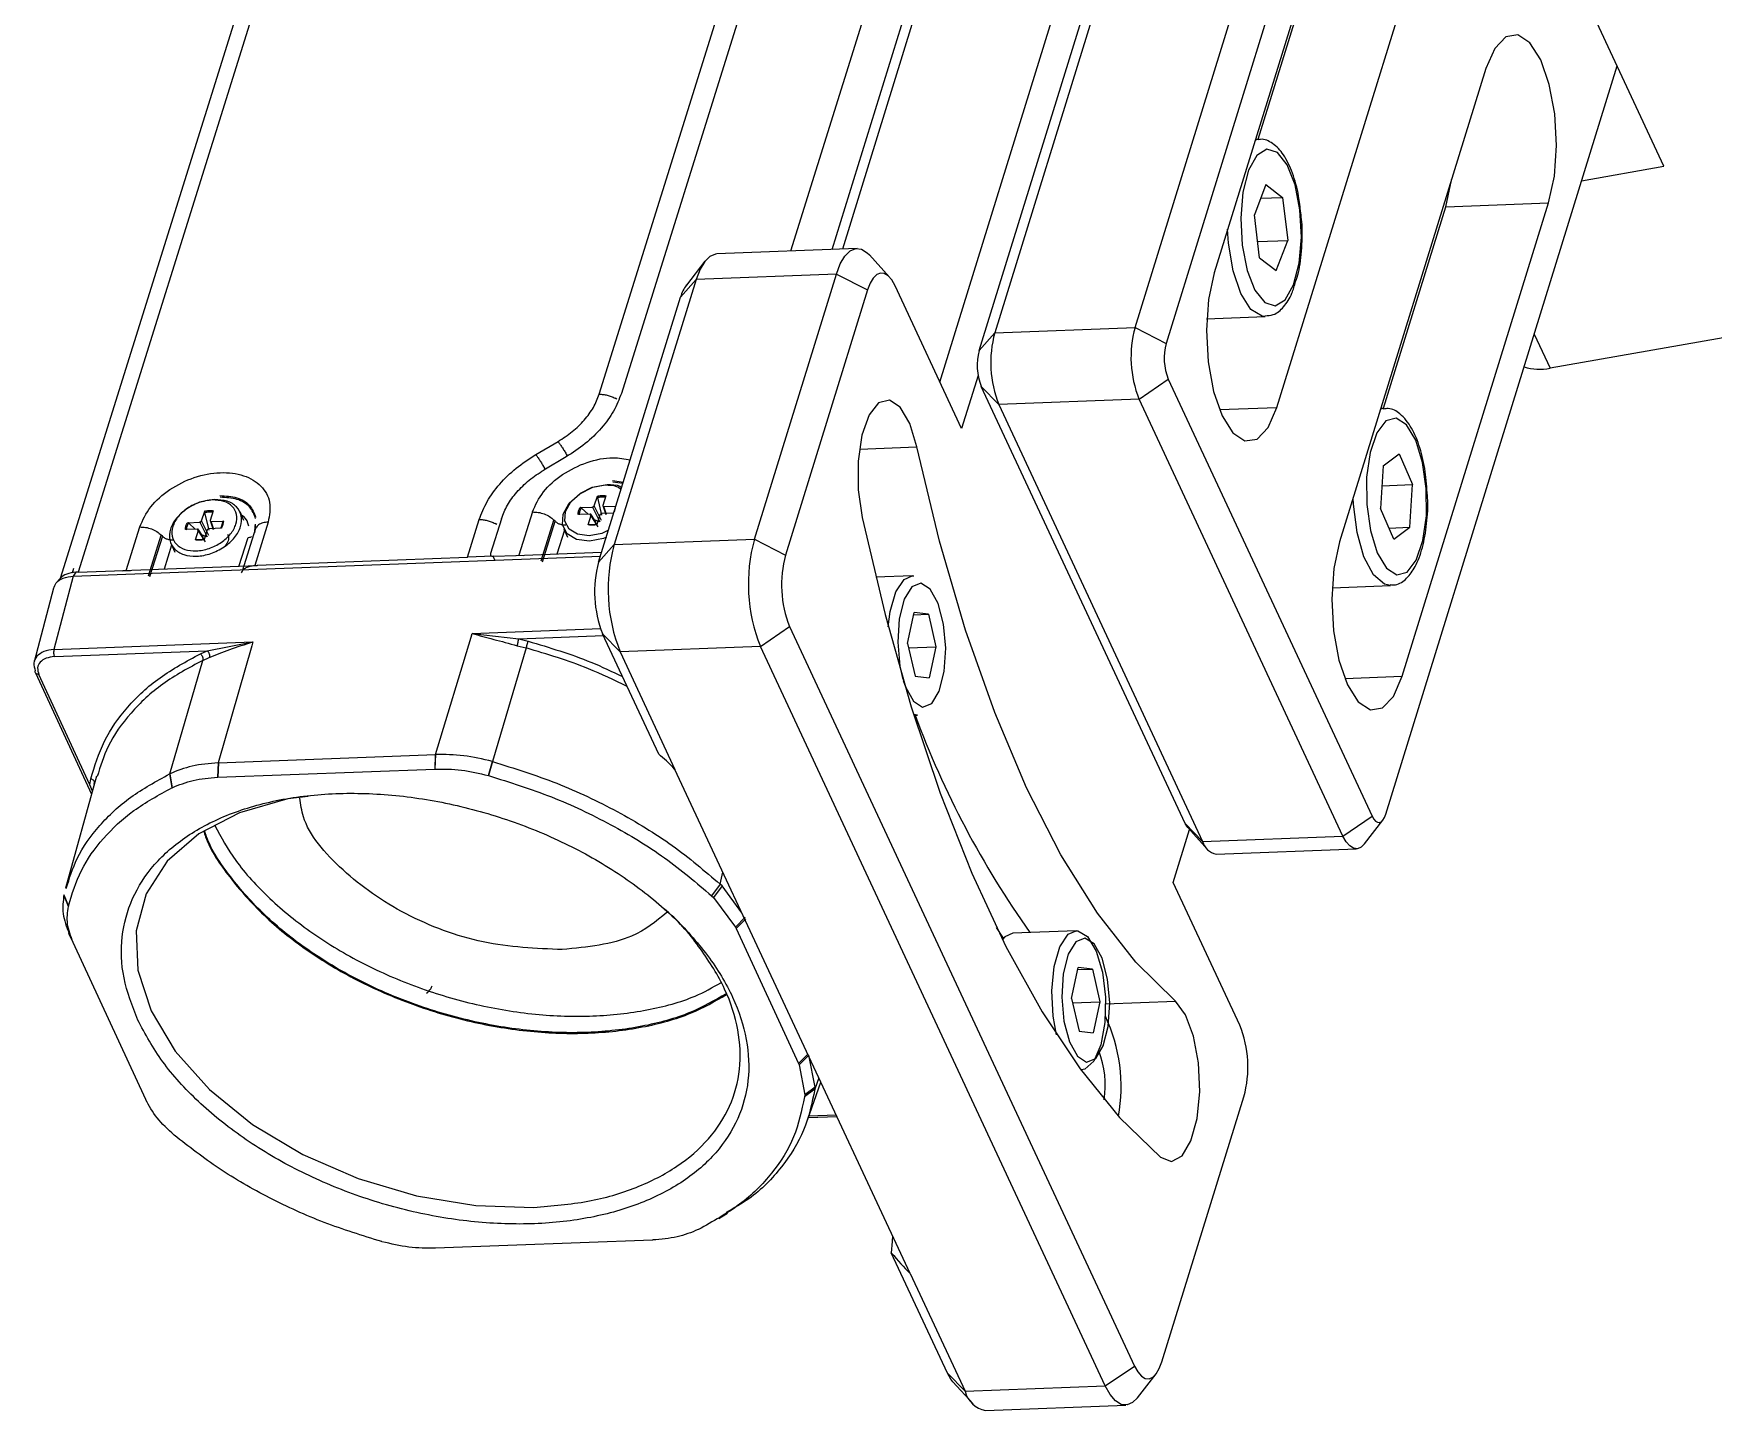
# Model space of a CAD drawing. Header units: millimetres. Extents: x 0 to 420, y 0 to 297.
# Drawn here: x 227.1 to 293.4, y 107.8 to 162.1 of the extents above; entities that cross this region are included whole.
import ezdxf

# ---------------------------------------------------------------- set-up
doc = ezdxf.new("R2010")
doc.units = ezdxf.units.MM

msp = doc.modelspace()

# ---------------------------------------------------------------- linework, layer by layer
at = {"color": 7, "linetype": 'Continuous', "lineweight": 25}
for p, q in [((264.454, 149.618), (272.747, 176.439)), ((280.032, 176.415), (271.834, 149.901)), ((291.475, 156.892), (282.195, 176.796)), ((266.006, 176.104), (259.055, 153.625)), ((262.902, 148.378), (271.54, 176.315)), ((272.991, 175.944), (265.067, 150.317)), ((270.602, 150.529), (278.524, 176.149)), ((258.653, 153.609), (265.392, 175.405)), ((263.108, 173.053), (257.011, 153.547)), ((238.663, 172.118), (228.897, 140.872)), ((237.888, 171.675), (228.181, 140.62)), ((279.501, 171.368), (273.724, 152.684)), ((249.457, 147.893), (255.103, 165.957)), ((255.979, 165.99), (250.333, 147.927)), ((275.459, 157.957), (277.917, 165.906)), ((276.198, 147.376), (281.976, 166.061)), ((284.45, 160.753), (278.673, 142.069)), ((280.496, 131.323), (289.627, 160.856)), ((275.468, 157.957), (275.353, 157.953)), ((337.265, 157.786), (286.978, 148.919)), ((288.224, 156.319), (291.475, 156.892)), ((275.763, 156.171), (275.312, 154.981)), ((275.763, 156.171), (276.422, 155.664)), ((275.558, 155.631), (276.422, 155.664)), ((276.422, 155.664), (276.629, 153.966)), ((280.409, 147.341), (282.866, 155.29)), ((281.148, 136.761), (286.925, 155.445)), ((282.866, 155.29), (286.925, 155.445)), ((275.519, 153.284), (275.312, 154.981)), ((275.441, 153.921), (276.629, 153.966)), ((276.177, 152.776), (276.629, 153.966)), ((253.627, 153.144), (252.899, 152.207)), ((259.631, 153.647), (254.096, 153.435)), ((260.919, 152.513), (260.121, 153.393)), ((275.519, 153.284), (276.177, 152.776)), ((258.818, 152.639), (253.283, 152.428)), ((255.582, 142.176), (258.818, 152.639)), ((258.818, 152.639), (260.049, 152.011)), ((253.283, 152.428), (250.048, 141.965)), ((252.67, 151.729), (253.283, 152.428)), ((260.049, 152.011), (256.814, 141.548)), ((263.76, 146.54), (261.13, 152.179)), ((249.435, 141.266), (252.67, 151.729)), ((265.067, 150.317), (270.602, 150.529)), ((270.602, 150.529), (271.834, 149.901)), ((273.429, 150.874), (275.735, 150.962)), ((264.454, 149.618), (265.067, 150.317)), ((286.352, 150.263), (286.978, 148.919)), ((264.409, 148.639), (263.76, 146.54)), ((270.759, 147.707), (271.912, 148.49)), ((271.912, 148.49), (279.955, 131.24)), ((264.533, 148.207), (265.224, 147.495)), ((272.576, 130.957), (264.533, 148.207)), ((250.149, 147.703), (250.083, 147.74)), ((270.759, 147.707), (265.224, 147.495)), ((265.224, 147.495), (273.267, 130.245)), ((278.802, 130.457), (270.759, 147.707)), ((273.93, 147.29), (276.198, 147.376)), ((280.298, 147.323), (280.403, 147.341)), ((280.417, 147.342), (280.302, 147.337)), ((246.955, 145.511), (247.832, 146.029)), ((248.15, 145.422), (247.272, 144.904)), ((248.158, 145.531), (248.198, 145.463)), ((259.726, 145.731), (261.998, 145.818)), ((280.4, 145.074), (281.03, 145.547)), ((281.03, 145.547), (281.55, 144.332)), ((247.32, 144.945), (247.281, 145.013)), ((280.4, 145.074), (280.29, 143.384)), ((249.256, 143.489), (249.385, 143.877)), ((249.716, 143.889), (249.603, 143.502)), ((249.983, 144.485), (250.413, 144.429)), ((250.395, 144.371), (249.998, 144.422)), ((280.348, 144.286), (281.55, 144.332)), ((281.44, 142.643), (281.55, 144.332)), ((233.759, 142.897), (233.888, 143.284)), ((233.887, 143.231), (234.055, 142.534)), ((234.219, 143.297), (234.106, 142.91)), ((235.437, 142.915), (235.283, 143.248)), ((246.82, 143.248), (246.285, 141.537)), ((248.706, 143.418), (249.188, 143.443)), ((249.016, 143.161), (248.756, 143.4)), ((249.188, 143.443), (249.478, 142.86)), ((249.546, 142.906), (249.256, 143.489)), ((249.384, 143.824), (249.552, 143.126)), ((250.038, 143.206), (249.556, 143.181)), ((249.603, 143.502), (249.715, 143.145)), ((249.644, 143.461), (250.122, 143.472)), ((249.744, 143.142), (249.644, 143.461)), ((280.81, 142.169), (280.29, 143.384)), ((230.788, 140.944), (231.323, 142.656)), ((233.603, 142.571), (233.126, 142.559)), ((233.209, 142.825), (233.691, 142.851)), ((233.519, 142.568), (233.259, 142.808)), ((233.531, 142.142), (233.644, 142.529)), ((233.92, 142.072), (233.603, 142.571)), ((233.644, 142.529), (233.826, 142.242)), ((233.691, 142.851), (233.981, 142.267)), ((234.049, 142.313), (233.759, 142.897)), ((233.991, 142.542), (233.862, 142.155)), ((234.541, 142.613), (234.059, 142.588)), ((234.106, 142.91), (234.218, 142.553)), ((234.147, 142.868), (234.625, 142.88)), ((234.247, 142.55), (234.147, 142.868)), ((234.591, 142.859), (234.551, 142.688)), ((235.879, 142.555), (235.377, 140.949)), ((236.396, 142.85), (235.861, 141.138)), ((235.863, 142.43), (235.882, 142.717)), ((235.885, 142.768), (235.865, 142.475)), ((244.256, 141.459), (244.721, 142.947)), ((245.597, 142.981), (245.167, 141.604)), ((245.413, 142.757), (245.347, 142.794)), ((247.171, 141.32), (247.673, 142.926)), ((247.214, 141.277), (247.716, 142.883)), ((247.716, 142.883), (247.673, 142.926)), ((248.082, 142.528), (247.785, 141.578)), ((248.057, 142.583), (248.211, 142.249)), ((249.1, 143.163), (248.623, 143.152)), ((249.028, 142.735), (249.141, 143.121)), ((249.417, 142.665), (249.1, 143.163)), ((249.141, 143.121), (249.323, 142.835)), ((249.478, 142.86), (249.264, 142.932)), ((249.488, 143.135), (249.359, 142.747)), ((280.621, 142.612), (281.44, 142.643)), ((280.81, 142.169), (281.44, 142.643)), ((231.674, 140.728), (232.176, 142.334)), ((232.219, 142.29), (231.717, 140.684)), ((232.219, 142.29), (232.176, 142.334)), ((232.585, 141.935), (232.288, 140.985)), ((232.56, 141.99), (232.714, 141.657)), ((233.981, 142.267), (233.767, 142.34)), ((235.24, 141.098), (235.598, 142.242)), ((249.435, 141.266), (250.048, 141.965)), ((250.048, 141.965), (255.582, 142.176)), ((255.582, 142.176), (256.814, 141.548)), ((228.704, 140.712), (249.509, 141.507)), ((235.97, 141.142), (244.256, 141.459)), ((245.27, 141.498), (244.256, 141.459)), ((245.27, 141.498), (246.176, 141.533)), ((245.34, 141.348), (245.27, 141.498)), ((249.552, 141.645), (246.161, 141.516)), ((246.161, 141.516), (246.176, 141.533)), ((246.176, 141.533), (246.285, 141.537)), ((246.285, 141.537), (246.46, 141.527)), ((228.704, 140.712), (227.942, 137.817)), ((228.187, 140.627), (228.03, 140.448)), ((228.67, 140.842), (228.728, 141.03)), ((228.805, 140.868), (228.704, 140.712)), ((228.897, 140.872), (228.805, 140.868)), ((228.897, 140.872), (230.679, 140.94)), ((235.964, 141.126), (230.664, 140.923)), ((230.664, 140.923), (230.679, 140.94)), ((230.679, 140.94), (230.788, 140.944)), ((230.788, 140.944), (230.963, 140.935)), ((235.861, 141.138), (235.97, 141.142)), ((235.97, 141.142), (235.964, 141.126)), ((261.803, 140.727), (260.368, 140.672)), ((261.803, 140.727), (261.868, 140.725)), ((227.92, 140.238), (227.154, 137.331)), ((278.379, 140.259), (280.685, 140.347)), ((261.623, 138.058), (261.885, 139.282)), ((261.866, 139.192), (262.447, 139.214)), ((262.447, 139.214), (261.885, 139.282)), ((262.447, 139.214), (262.746, 137.922)), ((244.444, 138.448), (249.527, 138.643)), ((255.817, 137.944), (256.971, 138.726)), ((256.971, 138.726), (270.582, 109.534)), ((227.942, 137.817), (235.792, 138.117)), ((233.989, 137.77), (235.792, 138.117)), ((235.75, 137.969), (234.421, 133.347)), ((235.792, 138.117), (235.75, 137.969)), ((243.002, 133.675), (244.399, 138.3)), ((244.399, 138.3), (244.444, 138.448)), ((244.67, 138.429), (244.444, 138.448)), ((244.444, 138.448), (246.28, 138.24)), ((246.222, 137.969), (246.576, 137.879)), ((246.28, 138.24), (249.627, 138.368)), ((246.28, 138.24), (246.648, 138.147)), ((249.591, 138.444), (250.282, 137.732)), ((251.81, 133.686), (249.591, 138.444)), ((255.817, 137.944), (250.282, 137.732)), ((269.429, 108.751), (255.817, 137.944)), ((261.623, 138.058), (261.922, 136.766)), ((261.664, 137.881), (262.746, 137.922)), ((262.746, 137.922), (262.484, 136.698)), ((227.958, 137.539), (233.989, 137.77)), ((232.513, 132.912), (233.81, 137.391)), ((233.718, 137.652), (233.989, 137.77)), ((233.81, 137.391), (234.071, 137.504)), ((246.576, 137.879), (245.24, 133.398)), ((250.282, 137.732), (252.448, 133.088)), ((227.209, 136.901), (229.424, 132.106)), ((229.359, 132.475), (227.344, 136.836)), ((261.922, 136.766), (262.484, 136.698)), ((278.879, 136.674), (281.148, 136.761)), ((262.013, 135.231), (261.862, 135.253)), ((261.87, 135.226), (262.013, 135.231)), ((234.421, 133.347), (234.399, 132.774)), ((234.429, 133.347), (234.406, 132.775)), ((234.421, 133.347), (234.429, 133.347)), ((234.429, 133.347), (242.994, 133.675)), ((242.994, 133.675), (242.971, 133.102)), ((242.978, 133.102), (243.002, 133.675)), ((242.994, 133.675), (243.002, 133.675)), ((245.082, 132.842), (245.24, 133.398)), ((245.251, 133.395), (245.093, 132.839)), ((245.24, 133.398), (245.251, 133.395)), ((229.619, 132.813), (228.4, 128.397)), ((229.359, 132.475), (229.397, 132.712)), ((232.504, 132.908), (232.513, 132.912)), ((232.504, 132.908), (232.596, 132.361)), ((232.513, 132.912), (232.604, 132.365)), ((234.399, 132.774), (234.406, 132.775)), ((234.406, 132.775), (242.971, 133.102)), ((242.971, 133.102), (242.978, 133.102)), ((245.082, 132.842), (245.093, 132.839)), ((261.728, 113.184), (252.448, 133.088)), ((229.457, 132.227), (229.359, 132.475)), ((229.53, 132.489), (229.545, 132.576)), ((232.596, 132.361), (232.604, 132.365)), ((272.112, 128.626), (272.756, 130.708)), ((272.576, 130.957), (273.267, 130.245)), ((272.682, 130.79), (273.479, 129.911)), ((278.802, 130.457), (279.955, 131.24)), ((279.654, 130.147), (280.381, 131.085)), ((273.267, 130.245), (278.802, 130.457)), ((273.806, 129.741), (279.34, 129.953)), ((254.228, 128.558), (254.342, 129.026)), ((274.742, 122.986), (272.112, 128.626)), ((228.334, 128.133), (228.335, 128.14)), ((228.508, 127.681), (228.334, 128.133)), ((228.335, 128.14), (228.509, 127.687)), ((254.228, 128.558), (253.893, 128.097)), ((253.893, 128.097), (253.968, 128.027)), ((254.304, 128.486), (253.968, 128.027)), ((253.968, 128.027), (254.836, 126.863)), ((254.304, 128.486), (254.228, 128.558)), ((255.091, 127.42), (254.304, 128.486)), ((228.508, 127.681), (228.509, 127.687)), ((228.696, 126.253), (228.534, 126.615)), ((255.217, 127.248), (254.836, 126.863)), ((254.836, 126.863), (254.862, 126.808)), ((255.244, 127.19), (254.862, 126.808)), ((254.862, 126.808), (257.323, 121.48)), ((265.411, 126.424), (265.132, 126.852)), ((268.275, 126.718), (265.785, 126.623)), ((228.698, 126.248), (228.696, 126.253)), ((231.56, 120.054), (228.698, 126.248)), ((268.096, 124.049), (268.358, 125.272)), ((268.339, 125.182), (268.919, 125.205)), ((268.919, 125.205), (268.358, 125.272)), ((268.919, 125.205), (269.219, 123.913)), ((268.096, 124.049), (268.395, 122.757)), ((268.137, 123.872), (269.219, 123.913)), ((269.219, 123.913), (268.956, 122.689)), ((269.442, 123.832), (272.2, 123.937)), ((268.395, 122.757), (268.956, 122.689)), ((257.706, 121.862), (257.323, 121.48)), ((257.323, 121.48), (257.348, 121.425)), ((257.733, 121.804), (257.348, 121.425)), ((257.348, 121.425), (257.567, 120.236)), ((257.976, 120.54), (257.733, 121.804)), ((257.678, 119.246), (258.203, 120.745)), ((258.128, 120.906), (257.967, 120.465)), ((268.485, 121.222), (268.462, 121.222)), ((268.463, 121.221), (268.485, 121.222)), ((231.563, 120.049), (231.56, 120.054)), ((257.967, 120.465), (257.559, 120.163)), ((257.567, 120.236), (257.559, 120.163)), ((257.976, 120.54), (257.567, 120.236)), ((257.967, 120.465), (257.976, 120.54)), ((271.663, 109.702), (274.898, 120.165)), ((257.712, 119.343), (258.837, 119.386)), ((258.812, 119.438), (257.731, 119.396)), ((232.685, 118.65), (232.677, 118.657)), ((254.175, 115.359), (254.515, 115.565)), ((253.37, 114.924), (253.363, 114.92)), ((240.885, 114.443), (240.874, 114.446)), ((242.996, 114.183), (242.989, 114.183)), ((251.561, 114.51), (242.996, 114.183)), ((251.568, 114.511), (251.561, 114.51)), ((263.203, 109.252), (260.984, 114.01)), ((261.728, 113.184), (263.894, 108.539)), ((269.429, 108.751), (270.582, 109.534)), ((263.894, 108.539), (263.203, 109.252)), ((263.414, 108.917), (264.211, 108.038)), ((263.894, 108.539), (269.429, 108.751)), ((270.706, 108.286), (271.434, 109.224)), ((264.702, 107.784), (270.236, 107.995))]:
    msp.add_line(p, q, dxfattribs=at)
at = {"color": 7, "linetype": 'Continuous', "lineweight": 25, "flags": 128}
for points in [[(286.925, 155.445), (287.15, 156.499), (287.232, 157.709), (287.163, 158.958), (286.949, 160.122), (286.612, 161.089), (286.184, 161.762), (285.708, 162.078), (285.23, 162.003), (284.797, 161.547), (284.45, 160.753)], [(275.348, 157.939), (275.366, 157.943), (275.463, 157.957)], [(275.082, 156.737), (274.861, 155.877), (274.774, 154.848), (274.831, 153.774), (275.026, 152.784), (275.334, 151.997), (275.719, 151.51), (276.135, 151.38), (276.53, 151.623), (276.858, 152.21), (277.079, 153.07), (277.166, 154.1), (277.109, 155.174), (276.915, 156.164), (276.606, 156.95), (276.221, 157.437), (275.806, 157.567), (275.41, 157.324), (275.082, 156.737)], [(282.866, 155.29), (283.091, 156.344), (283.095, 156.369)], [(275.736, 150.962), (275.614, 150.972), (275.174, 151.246), (274.781, 151.868), (274.477, 152.772), (274.294, 153.858), (274.256, 154.408)], [(254.096, 153.435), (254.045, 153.43), (253.824, 153.338), (253.619, 153.134), (253.436, 152.827), (253.283, 152.428)], [(258.818, 152.639), (258.971, 153.039), (259.153, 153.346), (259.359, 153.55), (259.58, 153.642), (259.806, 153.619), (260.031, 153.482), (260.121, 153.393)], [(261.13, 152.179), (261.001, 152.409), (260.858, 152.573), (260.709, 152.664), (260.557, 152.68), (260.41, 152.618), (260.273, 152.482), (260.151, 152.277), (260.049, 152.011)], [(273.724, 152.684), (273.499, 151.63), (273.417, 150.42), (273.486, 149.172), (273.7, 148.007), (274.037, 147.041), (274.464, 146.367), (274.941, 146.052), (275.419, 146.126), (275.852, 146.582), (276.198, 147.376)], [(261.998, 145.818), (261.717, 146.738), (261.339, 147.379), (260.909, 147.664), (260.48, 147.559), (260.104, 147.076), (259.825, 146.273), (259.677, 145.248), (259.679, 144.123), (259.829, 143.036)], [(279.739, 144.619), (279.743, 143.546), (279.89, 142.511), (280.16, 141.638), (280.523, 141.033), (280.933, 140.769), (281.341, 140.877), (281.699, 141.345), (281.963, 142.116), (282.101, 143.097), (282.096, 144.17), (281.95, 145.206), (281.679, 146.079), (281.317, 146.684), (280.907, 146.948), (280.498, 146.84), (280.141, 146.372), (279.877, 145.601), (279.739, 144.619)], [(272.2, 123.937), (270.634, 125.483), (269.122, 127.417), (267.68, 129.718), (266.323, 132.365), (265.064, 135.329), (263.916, 138.582), (262.891, 142.09), (261.998, 145.818)], [(249.741, 142.258), (249.625, 142.201), (249.069, 142.096), (248.566, 142.16), (248.193, 142.385), (248.006, 142.736), (248.035, 143.159), (248.273, 143.59), (248.687, 143.964), (249.211, 144.223), (249.767, 144.328), (249.767, 144.328)], [(249.827, 142.535), (249.559, 142.402), (249.058, 142.307), (248.605, 142.366), (248.269, 142.568), (248.101, 142.883), (248.127, 143.264), (248.342, 143.652), (248.714, 143.989), (249.186, 144.222), (249.686, 144.316), (249.686, 144.316)], [(280.677, 140.347), (280.441, 140.394), (280.01, 140.768), (279.637, 141.476), (279.363, 142.44), (279.218, 143.556), (279.206, 143.792)], [(259.829, 143.036), (260.737, 139.199), (261.767, 135.559), (262.911, 132.145), (264.16, 128.984), (265.504, 126.102), (266.932, 123.521), (268.433, 121.262), (269.995, 119.342), (271.605, 117.779)], [(278.673, 142.069), (278.448, 141.015), (278.366, 139.805), (278.435, 138.556), (278.649, 137.392), (278.986, 136.425), (279.414, 135.752), (279.89, 135.436), (280.368, 135.511), (280.802, 135.967), (281.148, 136.761)], [(260.864, 138.713), (260.94, 139.318), (261.163, 140.094), (261.487, 140.585), (261.803, 140.727)], [(262.149, 140.436), (261.79, 140.293), (261.491, 139.8), (261.297, 139.031), (261.239, 138.104), (261.325, 137.159), (261.442, 136.64)], [(261.455, 136.595), (261.541, 136.341), (261.856, 135.774), (262.22, 135.544), (262.579, 135.686), (262.878, 136.18), (263.072, 136.948), (263.13, 137.876), (263.044, 138.82), (262.828, 139.639), (262.513, 140.206), (262.149, 140.436), (262.149, 140.436)], [(237.978, 132.016), (237.173, 131.925), (235.266, 131.378), (233.659, 130.547), (232.414, 129.463), (231.58, 128.17), (231.188, 126.715), (231.253, 125.155), (231.773, 123.55), (232.728, 121.961), (234.082, 120.451), (235.781, 119.076), (237.761, 117.89), (239.947, 116.937), (242.252, 116.256), (244.591, 115.871), (246.871, 115.799), (246.871, 115.799)], [(279.955, 131.24), (280.02, 131.124), (280.091, 131.043), (280.166, 130.997), (280.242, 130.989), (280.315, 131.02), (280.384, 131.088), (280.445, 131.19), (280.496, 131.323)], [(272.682, 130.79), (272.641, 130.842), (272.576, 130.957)], [(279.654, 130.147), (279.522, 130.018), (279.375, 129.956), (279.223, 129.972), (279.074, 130.063), (278.931, 130.227), (278.802, 130.457)], [(265.785, 126.623), (265.469, 126.481), (265.367, 126.373)], [(267.507, 122.605), (267.371, 123.342), (267.32, 124.351), (267.413, 125.309), (267.636, 126.085), (267.96, 126.576), (268.275, 126.718)], [(268.275, 126.718), (268.34, 126.715), (268.726, 126.484), (269.066, 125.913), (269.312, 125.079), (269.433, 124.096), (269.412, 123.096), (269.251, 122.213), (268.973, 121.569), (268.615, 121.248), (268.485, 121.222)], [(268.621, 126.427), (268.262, 126.284), (267.963, 125.791), (267.77, 125.022), (267.712, 124.095), (267.797, 123.15), (268.014, 122.332), (268.328, 121.765), (268.693, 121.535), (269.052, 121.677), (269.351, 122.171), (269.544, 122.939), (269.602, 123.867), (269.517, 124.811), (269.3, 125.629), (268.986, 126.197), (268.621, 126.427)], [(271.605, 117.779), (272.04, 117.611), (272.459, 117.835), (272.81, 118.423), (273.052, 119.305), (273.155, 120.375), (273.108, 121.503), (272.915, 122.552), (272.6, 123.398), (272.2, 123.937)], [(261.033, 114.674), (261.024, 114.449), (260.984, 114.01)], [(270.582, 109.534), (270.712, 109.304), (270.854, 109.14), (271.004, 109.048), (271.155, 109.033), (271.302, 109.095), (271.439, 109.231), (271.561, 109.435), (271.663, 109.702)], [(263.414, 108.917), (263.332, 109.021), (263.203, 109.252)], [(270.706, 108.286), (270.508, 108.093), (270.288, 108), (270.061, 108.023), (269.837, 108.16), (269.623, 108.406), (269.429, 108.751)]]:
    msp.add_lwpolyline(points, dxfattribs=at)
at = {"color": 7, "linetype": 'Continuous', "lineweight": 25}
for centre, radius, start, end in [((254.019, 151.376), 1.395, 143.42623, 165.32825), ((274.876, 149.351), 4.434, 164.59115, 201.75933), ((269.342, 149.139), 4.434, 164.59115, 201.75933), ((273.971, 149.311), 2.217, 164.59115, 201.75933), ((266.592, 149.029), 2.217, 164.59115, 201.75933), ((286.577, 150.942), 2.063, 252.41379, 281.21505), ((256.459, 140.197), 6.651, 164.59115, 201.75933), ((261.994, 140.409), 6.651, 164.59115, 201.75933), ((253.709, 140.088), 4.434, 164.59115, 201.75933), ((261.088, 140.37), 4.434, 164.59115, 201.75933), ((296.864, 148.206), 37.276, 200.37447, 215.33156), ((273.932, 130.416), 0.686, 194.39774, 259.42641), ((263.532, 120.558), 6.522, 349.71542, 25.24363), ((270.624, 121.343), 4.434, 344.59115, 21.75933), ((265.553, 120.601), 3.874, 351.70272, 20.81065), ((264.891, 108.795), 1.029, 194.39774, 259.42641)]:
    msp.add_arc(centre, radius, start, end, dxfattribs=at)
for centre, start_param, end_param in [((253.376, 131.097), 5.339664, 5.679501), ((260.8, 115.174), 1.858234, 2.198071)]:
    msp.add_ellipse(centre, major_axis=(-2.224, 2.898), ratio=0.160801, start_param=start_param, end_param=end_param, dxfattribs=at)
for points, knots in [([(277.14, 155.056), (277.117, 155.28), (277.059, 155.848), (276.828, 156.653), (276.487, 157.367), (276.078, 157.79), (275.685, 157.999), (275.494, 157.942), (275.465, 157.933)], [0, 0, 0, 0, 0.143336, 0.363993, 0.589063, 0.793587, 0.967966, 1, 1, 1, 1]), ([(276.938, 152.345), (276.978, 152.459), (277.109, 152.837), (277.193, 153.659), (277.219, 154.488), (277.156, 154.94), (277.14, 155.056)], [0, 0, 0, 0, 0.157894, 0.519933, 0.876726, 1, 1, 1, 1]), ([(275.733, 150.994), (275.845, 150.999), (276.129, 151.011), (276.493, 151.347), (276.779, 151.775), (276.893, 152.183), (276.938, 152.345)], [0, 0, 0, 0, 0.18668, 0.474048, 0.791285, 1, 1, 1, 1]), ([(282.139, 143.88), (282.118, 144.204), (282.075, 144.876), (281.856, 145.809), (281.528, 146.605), (281.125, 147.107), (280.698, 147.364), (280.462, 147.319), (280.395, 147.306)], [0, 0, 0, 0, 0.181918, 0.377274, 0.575609, 0.781497, 0.938119, 1, 1, 1, 1]), ([(246.82, 143.248), (246.942, 143.517), (247.185, 144.056), (247.986, 144.761), (248.962, 145.24), (249.938, 145.449), (250.46, 145.347), (250.683, 145.303)], [0, 0, 0, 0, 0.210763, 0.421526, 0.632289, 0.843051, 1, 1, 1, 1]), ([(249.385, 143.877), (249.384, 143.872), (249.382, 143.864), (249.381, 143.849), (249.382, 143.836), (249.384, 143.828), (249.384, 143.824)], [0, 0, 0, 0, 0.2972656, 0.562637, 0.7966676, 1, 1, 1, 1]), ([(249.686, 144.316), (249.849, 144.312), (250.104, 144.306), (250.267, 144.188), (250.325, 144.146)], [0, 0, 0, 0, 0.643176, 1, 1, 1, 1]), ([(249.767, 144.328), (249.953, 144.329), (250.177, 144.329), (250.322, 144.233), (250.347, 144.217)], [0, 0, 0, 0, 0.829153, 1, 1, 1, 1]), ([(280.675, 140.382), (280.743, 140.375), (280.983, 140.351), (281.346, 140.621), (281.692, 141.094), (281.966, 141.82), (282.121, 142.762), (282.175, 143.492), (282.141, 143.858), (282.139, 143.88)], [0, 0, 0, 0, 0.062968, 0.222839, 0.389296, 0.587146, 0.788967, 0.987211, 1, 1, 1, 1]), ([(233.888, 143.284), (233.887, 143.279), (233.885, 143.271), (233.884, 143.256), (233.885, 143.243), (233.887, 143.235), (233.887, 143.231)], [0, 0, 0, 0, 0.297266, 0.562637, 0.796668, 1, 1, 1, 1]), ([(248.756, 143.4), (248.754, 143.403), (248.748, 143.407), (248.736, 143.413), (248.721, 143.418), (248.711, 143.418), (248.706, 143.418)], [0, 0, 0, 0, 0.203337, 0.437369, 0.702739, 1, 1, 1, 1]), ([(249.188, 143.443), (249.195, 143.444), (249.21, 143.446), (249.231, 143.457), (249.248, 143.472), (249.253, 143.483), (249.256, 143.489)], [0, 0, 0, 0, 0.24827, 0.499741, 0.748302, 1, 1, 1, 1]), ([(249.603, 143.502), (249.602, 143.497), (249.6, 143.485), (249.609, 143.472), (249.623, 143.462), (249.637, 143.461), (249.644, 143.461)], [0, 0, 0, 0, 0.24827, 0.499741, 0.748302, 1, 1, 1, 1]), ([(233.259, 142.808), (233.257, 142.81), (233.251, 142.815), (233.239, 142.821), (233.224, 142.825), (233.214, 142.825), (233.209, 142.825)], [0, 0, 0, 0, 0.203337, 0.437369, 0.702739, 1, 1, 1, 1]), ([(233.644, 142.529), (233.645, 142.534), (233.647, 142.546), (233.638, 142.56), (233.624, 142.569), (233.61, 142.57), (233.603, 142.571)], [0, 0, 0, 0, 0.24827, 0.499741, 0.748302, 1, 1, 1, 1]), ([(233.691, 142.851), (233.698, 142.852), (233.713, 142.853), (233.734, 142.864), (233.751, 142.879), (233.756, 142.891), (233.759, 142.897)], [0, 0, 0, 0, 0.24827, 0.499741, 0.748302, 1, 1, 1, 1]), ([(234.059, 142.588), (234.052, 142.587), (234.037, 142.585), (234.016, 142.574), (233.999, 142.559), (233.994, 142.548), (233.991, 142.542)], [0, 0, 0, 0, 0.24827, 0.499741, 0.748302, 1, 1, 1, 1]), ([(234.106, 142.91), (234.105, 142.904), (234.103, 142.893), (234.112, 142.879), (234.126, 142.869), (234.14, 142.868), (234.147, 142.868)], [0, 0, 0, 0, 0.24827, 0.499741, 0.748302, 1, 1, 1, 1]), ([(234.625, 142.88), (234.62, 142.879), (234.61, 142.878), (234.6, 142.873), (234.593, 142.866), (234.591, 142.861), (234.591, 142.859)], [0, 0, 0, 0, 0.297266, 0.562637, 0.796668, 1, 1, 1, 1]), ([(235.628, 142.693), (235.588, 142.836), (235.541, 143.01), (235.373, 143.103), (235.343, 143.119)], [0, 0, 0, 0, 0.822953, 1, 1, 1, 1]), ([(249.049, 142.75), (249.047, 142.751), (249.044, 142.753), (249.038, 142.751), (249.033, 142.746), (249.03, 142.738), (249.028, 142.735)], [0, 0, 0, 0, 0.203337, 0.437369, 0.702739, 1, 1, 1, 1]), ([(249.141, 143.121), (249.142, 143.127), (249.144, 143.138), (249.135, 143.152), (249.121, 143.162), (249.107, 143.163), (249.1, 143.163)], [0, 0, 0, 0, 0.24827, 0.499741, 0.748302, 1, 1, 1, 1]), ([(249.556, 143.181), (249.549, 143.18), (249.534, 143.178), (249.514, 143.167), (249.496, 143.152), (249.491, 143.14), (249.488, 143.135)], [0, 0, 0, 0, 0.24827, 0.499741, 0.748302, 1, 1, 1, 1]), ([(233.552, 142.158), (233.55, 142.158), (233.546, 142.16), (233.541, 142.158), (233.535, 142.153), (233.533, 142.146), (233.531, 142.142)], [0, 0, 0, 0, 0.203337, 0.437369, 0.702739, 1, 1, 1, 1]), ([(234.787, 142.371), (234.8, 142.35), (234.846, 142.277), (234.826, 142.108), (234.741, 141.976), (234.698, 141.91)], [0, 0, 0, 0, 0.167237, 0.583618, 1, 1, 1, 1]), ([(235.598, 142.242), (235.635, 142.245), (235.689, 142.249), (235.729, 142.27), (235.741, 142.277)], [0, 0, 0, 0, 0.685265, 1, 1, 1, 1]), ([(227.932, 140.229), (227.956, 140.305), (228.01, 140.475), (228.289, 140.658), (228.566, 140.694), (228.704, 140.712)], [0, 0, 0, 0, 0.289129, 0.644565, 1, 1, 1, 1]), ([(228.805, 140.868), (228.675, 140.853), (228.416, 140.823), (228.263, 140.692), (228.187, 140.627)], [0, 0, 0, 0, 0.500896, 1, 1, 1, 1]), ([(234.071, 137.504), (234.332, 137.612), (234.857, 137.829), (235.479, 138.021), (235.792, 138.117)], [0, 0, 0, 0, 0.497907, 1, 1, 1, 1]), ([(244.444, 138.448), (244.722, 138.374), (245.275, 138.227), (245.907, 138.055), (246.222, 137.969)], [0, 0, 0, 0, 0.501973, 1, 1, 1, 1]), ([(246.222, 137.969), (246.225, 137.979), (246.231, 137.999), (246.243, 138.046), (246.258, 138.11), (246.27, 138.171), (246.277, 138.214), (246.279, 138.231), (246.28, 138.24)], [0, 0, 0, 0, 0.12523, 0.250007, 0.5, 0.749993, 0.87477, 1, 1, 1, 1]), ([(246.648, 138.147), (247.491, 137.897), (248.779, 137.515), (249.97, 136.945), (250.382, 136.748)], [0, 0, 0, 0, 0.653511, 1, 1, 1, 1]), ([(227.267, 137.551), (227.213, 137.465), (227.103, 137.293), (227.171, 137.081), (227.205, 136.974)], [0, 0, 0, 0, 0.4992419, 1, 1, 1, 1]), ([(227.942, 137.817), (227.801, 137.8), (227.519, 137.764), (227.351, 137.622), (227.267, 137.551)], [0, 0, 0, 0, 0.499986, 1, 1, 1, 1]), ([(227.958, 137.539), (227.842, 137.524), (227.611, 137.493), (227.376, 137.329), (227.265, 137.1), (227.317, 136.924), (227.344, 136.836)], [0, 0, 0, 0, 0.249916, 0.499856, 0.749553, 1, 1, 1, 1]), ([(233.81, 137.391), (233.264, 137.094), (232.17, 136.501), (230.934, 135.334), (230.049, 134.104), (229.773, 133.204), (229.649, 132.803)], [0, 0, 0, 0, 0.262957, 0.525913, 0.78887, 1, 1, 1, 1]), ([(233.989, 137.77), (234.005, 137.752), (234.036, 137.716), (234.067, 137.644), (234.082, 137.568), (234.075, 137.525), (234.071, 137.504)], [0, 0, 0, 0, 0.249941, 0.49988, 0.74957, 1, 1, 1, 1]), ([(250.562, 136.361), (250.057, 136.605), (248.784, 137.218), (247.406, 137.631), (246.576, 137.879)], [0, 0, 0, 0, 0.397341, 1, 1, 1, 1]), ([(234.421, 133.347), (234.069, 133.318), (233.363, 133.259), (232.796, 133.028), (232.513, 132.912)], [0, 0, 0, 0, 0.500003, 1, 1, 1, 1]), ([(245.24, 133.398), (244.861, 133.489), (244.103, 133.67), (243.369, 133.673), (243.002, 133.675)], [0, 0, 0, 0, 0.499997, 1, 1, 1, 1]), ([(228.426, 128.388), (228.552, 128.791), (228.83, 129.68), (229.703, 130.892), (230.909, 132.033), (231.973, 132.616), (232.504, 132.908)], [0, 0, 0, 0, 0.2161226, 0.4774151, 0.7387075, 1, 1, 1, 1]), ([(232.604, 132.365), (232.871, 132.474), (233.404, 132.691), (234.067, 132.747), (234.399, 132.774)], [0, 0, 0, 0, 0.499997, 1, 1, 1, 1]), ([(242.978, 133.102), (243.323, 133.101), (244.014, 133.097), (244.726, 132.927), (245.082, 132.842)], [0, 0, 0, 0, 0.500003, 1, 1, 1, 1]), ([(248, 125.971), (246.961, 126.016), (244.882, 126.105), (241.724, 127.29), (239.242, 129.049), (237.796, 130.749), (237.679, 131.707), (237.649, 131.953)], [0, 0, 0, 0, 0.2301699, 0.4603399, 0.6905098, 0.9206798, 1, 1, 1, 1]), ([(233.852, 130.647), (233.875, 130.574), (234.063, 129.966), (234.838, 128.826), (236.166, 127.306), (237.886, 125.922), (239.876, 124.728), (242.076, 123.77), (244.397, 123.084), (246.75, 122.697), (249.047, 122.623), (251.188, 122.871), (253.057, 123.381), (254.024, 123.936), (254.477, 124.196)], [0, 0, 0, 0, 0.01239, 0.103166, 0.193942, 0.284718, 0.375494, 0.46627, 0.557046, 0.647822, 0.738598, 0.829373, 0.920149, 1, 1, 1, 1]), ([(254.466, 124.231), (254.008, 123.967), (253.037, 123.41), (251.168, 122.899), (249.033, 122.652), (246.744, 122.726), (244.4, 123.111), (242.087, 123.795), (239.895, 124.75), (237.911, 125.94), (236.198, 127.319), (234.874, 128.833), (234.099, 129.975), (233.911, 130.586), (233.886, 130.665)], [0, 0, 0, 0, 0.080879, 0.171459, 0.262038, 0.352617, 0.443196, 0.533775, 0.624355, 0.714934, 0.805513, 0.896092, 0.986672, 1, 1, 1, 1]), ([(234.288, 130.872), (234.541, 130.409), (235.084, 129.414), (236.414, 127.966), (238.11, 126.587), (240.099, 125.397), (242.289, 124.442), (244.602, 123.759), (246.946, 123.374), (249.236, 123.298), (251.367, 123.549), (253.084, 124.003), (253.928, 124.479), (254.256, 124.665)], [0, 0, 0, 0, 0.082889, 0.178069, 0.27325, 0.368431, 0.463611, 0.558792, 0.653973, 0.749153, 0.844334, 0.939514, 1, 1, 1, 1]), ([(228.334, 128.133), (228.302, 127.888), (228.238, 127.398), (228.435, 126.876), (228.534, 126.615)], [0, 0, 0, 0, 0.499997, 1, 1, 1, 1]), ([(228.696, 126.253), (228.603, 126.499), (228.418, 126.99), (228.478, 127.45), (228.508, 127.681)], [0, 0, 0, 0, 0.500003, 1, 1, 1, 1]), ([(246.871, 115.799), (247.598, 115.857), (249.051, 115.975), (250.962, 116.543), (252.582, 117.375), (253.834, 118.467), (254.674, 119.768), (255.069, 121.233), (255.001, 122.802), (254.485, 124.421), (253.498, 126.007), (252.601, 127.115), (251.959, 127.627), (251.888, 127.684)], [0, 0, 0, 0, 0.098783, 0.197565, 0.296348, 0.395131, 0.493913, 0.592696, 0.691479, 0.790262, 0.889044, 0.987827, 1, 1, 1, 1]), ([(252.121, 127.435), (251.699, 127.087), (250.691, 126.254), (248.99, 126.075), (248, 125.971)], [0, 0, 0, 0, 0.417992, 1, 1, 1, 1]), ([(242.641, 124.257), (242.705, 124.311), (242.81, 124.4), (242.853, 124.506), (242.87, 124.547)], [0, 0, 0, 0, 0.61212, 1, 1, 1, 1]), ([(232.677, 118.657), (232.439, 118.877), (231.963, 119.317), (231.696, 119.805), (231.563, 120.049)], [0, 0, 0, 0, 0.499997, 1, 1, 1, 1]), ([(257.967, 120.465), (257.852, 119.916), (257.621, 118.819), (256.698, 117.37), (255.653, 116.271), (254.776, 115.771), (254.472, 115.597)], [0, 0, 0, 0, 0.283109, 0.566218, 0.849326, 1, 1, 1, 1]), ([(253.363, 114.92), (253.096, 114.811), (252.563, 114.594), (251.9, 114.538), (251.568, 114.511)], [0, 0, 0, 0, 0.499997, 1, 1, 1, 1]), ([(242.989, 114.183), (242.643, 114.184), (241.953, 114.188), (241.241, 114.358), (240.885, 114.443)], [0, 0, 0, 0, 0.500003, 1, 1, 1, 1])]:
    msp.add_open_spline(points, degree=3, knots=knots, dxfattribs=at)
for points in [[(247.832, 146.029), (248.025, 146.155), (248.412, 146.406), (248.882, 146.87), (249.254, 147.372), (249.389, 147.72), (249.457, 147.893)], [(250.333, 147.927), (250.242, 147.693), (250.06, 147.226), (249.561, 146.552), (248.929, 145.928), (248.41, 145.59), (248.15, 145.422)], [(249.457, 147.893), (249.509, 147.893), (249.613, 147.893), (249.777, 147.862), (249.937, 147.813), (250.034, 147.764), (250.083, 147.74)], [(247.832, 146.029), (247.856, 145.996), (247.904, 145.931), (247.987, 145.808), (248.073, 145.674), (248.13, 145.578), (248.158, 145.531)], [(244.721, 142.947), (244.814, 143.186), (245, 143.664), (245.511, 144.354), (246.157, 144.993), (246.689, 145.338), (246.955, 145.511)], [(246.955, 145.511), (246.979, 145.478), (247.027, 145.413), (247.109, 145.29), (247.195, 145.156), (247.252, 145.06), (247.281, 145.013)], [(231.323, 142.656), (231.445, 142.925), (231.688, 143.464), (232.488, 144.167), (233.469, 144.654), (234.516, 144.852), (235.463, 144.731), (236.159, 144.308), (236.533, 143.649), (236.442, 143.116), (236.396, 142.85)], [(245.597, 142.981), (245.667, 143.16), (245.806, 143.518), (246.19, 144.036), (246.675, 144.515), (247.073, 144.774), (247.272, 144.904)], [(234.486, 143.892), (234.719, 143.879), (235.186, 143.852), (235.709, 143.537), (235.838, 143.205), (235.903, 143.039)], [(249.384, 143.824), (249.442, 143.834), (249.556, 143.854), (249.66, 143.843), (249.713, 143.837)], [(249.385, 143.877), (249.443, 143.886), (249.558, 143.906), (249.663, 143.895), (249.716, 143.889)], [(234.27, 143.735), (234.446, 143.726), (234.798, 143.706), (235.178, 143.465), (235.37, 143.108), (235.341, 142.673), (235.096, 142.231), (234.672, 141.848), (234.134, 141.582), (233.563, 141.474), (233.047, 141.54), (232.664, 141.771), (232.473, 142.131), (232.502, 142.565), (232.747, 143.008), (233.17, 143.389), (233.711, 143.664), (234.084, 143.712), (234.27, 143.735)], [(234.189, 143.724), (234.347, 143.715), (234.664, 143.697), (235.006, 143.481), (235.179, 143.159), (235.153, 142.768), (234.932, 142.37), (234.551, 142.025), (234.066, 141.786), (233.553, 141.689), (233.088, 141.748), (232.744, 141.956), (232.571, 142.28), (232.597, 142.67), (232.818, 143.069), (233.199, 143.412), (233.686, 143.66), (234.021, 143.703), (234.189, 143.724)], [(233.887, 143.231), (233.945, 143.242), (234.059, 143.262), (234.163, 143.25), (234.216, 143.244)], [(233.888, 143.284), (233.946, 143.294), (234.061, 143.313), (234.166, 143.302), (234.219, 143.297)], [(235.9, 142.987), (235.836, 143.151), (235.708, 143.479), (235.192, 143.79), (234.731, 143.816), (234.5, 143.83)], [(246.82, 143.248), (246.897, 143.246), (247.051, 143.243), (247.289, 143.175), (247.509, 143.07), (247.618, 142.974), (247.673, 142.926)], [(248.623, 143.152), (248.627, 143.196), (248.636, 143.284), (248.683, 143.373), (248.706, 143.418)], [(248.674, 143.136), (248.677, 143.179), (248.685, 143.267), (248.733, 143.356), (248.756, 143.4)], [(250.088, 143.451), (250.084, 143.408), (250.076, 143.32), (250.029, 143.231), (250.005, 143.186)], [(231.323, 142.656), (231.4, 142.654), (231.554, 142.65), (231.792, 142.582), (232.011, 142.477), (232.121, 142.381), (232.176, 142.334)], [(233.126, 142.559), (233.13, 142.603), (233.139, 142.691), (233.185, 142.781), (233.209, 142.825)], [(233.177, 142.543), (233.18, 142.587), (233.188, 142.674), (233.236, 142.763), (233.259, 142.808)], [(234.591, 142.859), (234.587, 142.815), (234.579, 142.727), (234.532, 142.638), (234.508, 142.594)], [(234.625, 142.88), (234.62, 142.836), (234.611, 142.747), (234.565, 142.658), (234.541, 142.613)], [(236.396, 142.85), (236.324, 142.842), (236.178, 142.827), (236.01, 142.744), (235.894, 142.626), (235.875, 142.525), (235.865, 142.475)], [(244.721, 142.947), (244.773, 142.947), (244.878, 142.947), (245.041, 142.916), (245.201, 142.867), (245.298, 142.818), (245.347, 142.794)], [(248.143, 142.722), (248.104, 142.723), (248.027, 142.725), (247.908, 142.758), (247.798, 142.811), (247.744, 142.859), (247.716, 142.883)], [(249.359, 142.747), (249.301, 142.737), (249.186, 142.718), (249.081, 142.729), (249.028, 142.735)], [(249.377, 142.763), (249.32, 142.753), (249.205, 142.732), (249.101, 142.744), (249.049, 142.75)], [(232.646, 142.129), (232.607, 142.13), (232.53, 142.132), (232.411, 142.166), (232.301, 142.218), (232.247, 142.266), (232.219, 142.29)], [(233.862, 142.155), (233.804, 142.145), (233.689, 142.125), (233.584, 142.136), (233.531, 142.142)], [(233.88, 142.17), (233.823, 142.16), (233.708, 142.14), (233.604, 142.152), (233.552, 142.158)], [(245.167, 141.604), (245.164, 141.59), (245.159, 141.561), (245.18, 141.525), (245.217, 141.501), (245.253, 141.499), (245.27, 141.498)], [(235.346, 140.847), (235.364, 140.887), (235.401, 140.967), (235.52, 141.057), (235.673, 141.12), (235.799, 141.132), (235.861, 141.138)], [(246.576, 137.879), (246.582, 137.901), (246.595, 137.943), (246.616, 138.019), (246.636, 138.093), (246.644, 138.129), (246.648, 138.147)], [(227.942, 137.817), (227.937, 137.796), (227.927, 137.753), (227.926, 137.674), (227.936, 137.597), (227.951, 137.558), (227.958, 137.539)], [(229.397, 132.712), (229.55, 133.218), (229.855, 134.231), (230.802, 135.57), (232.058, 136.75), (233.165, 137.352), (233.718, 137.652)], [(233.718, 137.652), (233.735, 137.635), (233.769, 137.601), (233.804, 137.53), (233.821, 137.455), (233.814, 137.412), (233.81, 137.391)], [(227.344, 136.836), (227.321, 136.838), (227.274, 136.84), (227.225, 136.871), (227.197, 136.917), (227.202, 136.955), (227.205, 136.974)], [(245.251, 133.395), (246.103, 133.128), (247.807, 132.594), (250.196, 131.454), (252.399, 130.119), (253.618, 129.078), (254.228, 128.558)], [(229.545, 132.513), (229.547, 132.533), (229.552, 132.574), (229.522, 132.634), (229.47, 132.685), (229.422, 132.703), (229.397, 132.712)], [(245.093, 132.839), (245.928, 132.577), (247.598, 132.054), (249.94, 130.936), (252.1, 129.628), (253.295, 128.607), (253.893, 128.097)], [(228.509, 127.687), (228.656, 128.166), (228.95, 129.122), (229.848, 130.386), (231.033, 131.503), (232.075, 132.075), (232.596, 132.361)], [(231.245, 123.194), (231.546, 122.64), (232.146, 121.532), (233.585, 119.956), (235.352, 118.52), (237.421, 117.282), (239.702, 116.288), (242.109, 115.576), (244.55, 115.175), (246.931, 115.099), (249.16, 115.351), (251.151, 115.922), (252.829, 116.79), (254.128, 117.921), (254.999, 119.272), (255.408, 120.79), (255.34, 122.419), (254.797, 124.094), (253.8, 125.752), (252.387, 127.329), (250.613, 128.765), (248.546, 130.003), (246.265, 130.997), (243.857, 131.709), (241.417, 132.11), (239.036, 132.186), (236.807, 131.934), (234.816, 131.363), (233.138, 130.495), (231.839, 129.364), (230.966, 128.013), (230.564, 126.495), (230.606, 124.865), (231.032, 123.751), (231.245, 123.194)], [(257.559, 120.163), (257.445, 119.625), (257.218, 118.55), (256.321, 117.125), (255.075, 115.87), (253.939, 115.239), (253.37, 114.924)], [(240.874, 114.446), (240.111, 114.683), (238.586, 115.156), (236.428, 116.146), (234.413, 117.299), (233.261, 118.2), (232.685, 118.65)]]:
    msp.add_open_spline(points, degree=3, dxfattribs=at)

doc.saveas('drawing.dxf')
